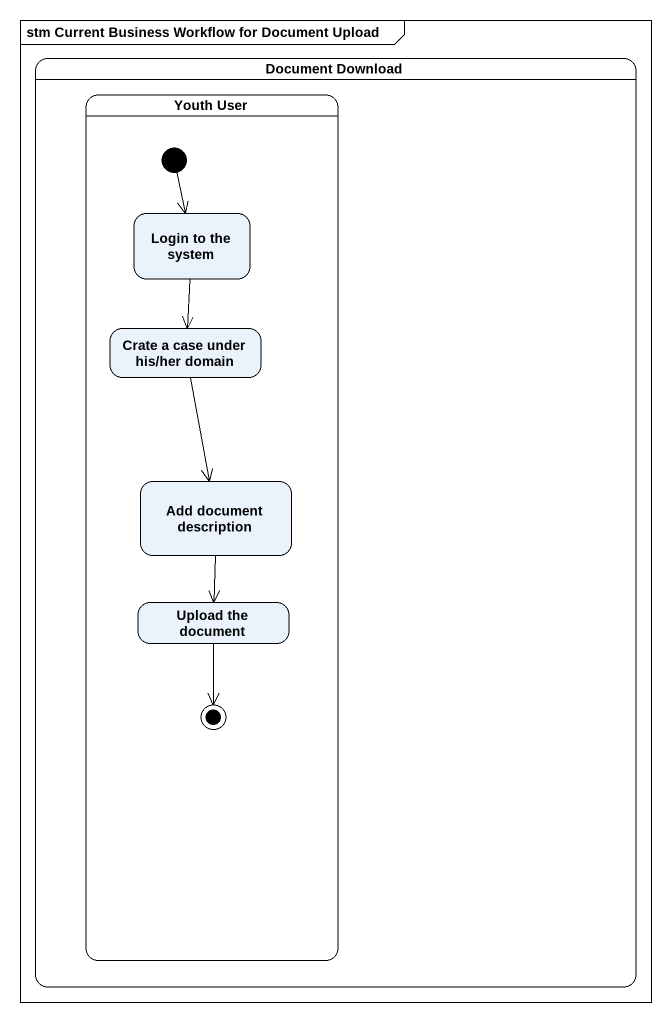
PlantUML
@startuml
mainframe stm Current Business Workflow for Document Upload
hide empty description
state "Document Download" as Document_Download {
  state "Youth User" as Youth_User {
    state "Login to the system" as Login_to_the_system
    state "Crate a case under his/her domain" as Crate_a_case_under_his_her
    state "Add document description" as Add_document_description
    state "Upload the document" as Upload_the_document
    [*] --> Login_to_the_system
    Upload_the_document --> [*]
  }
}
Login_to_the_system --> Crate_a_case_under_his_her
Crate_a_case_under_his_her --> Add_document_description
Add_document_description --> Upload_the_document
@enduml
